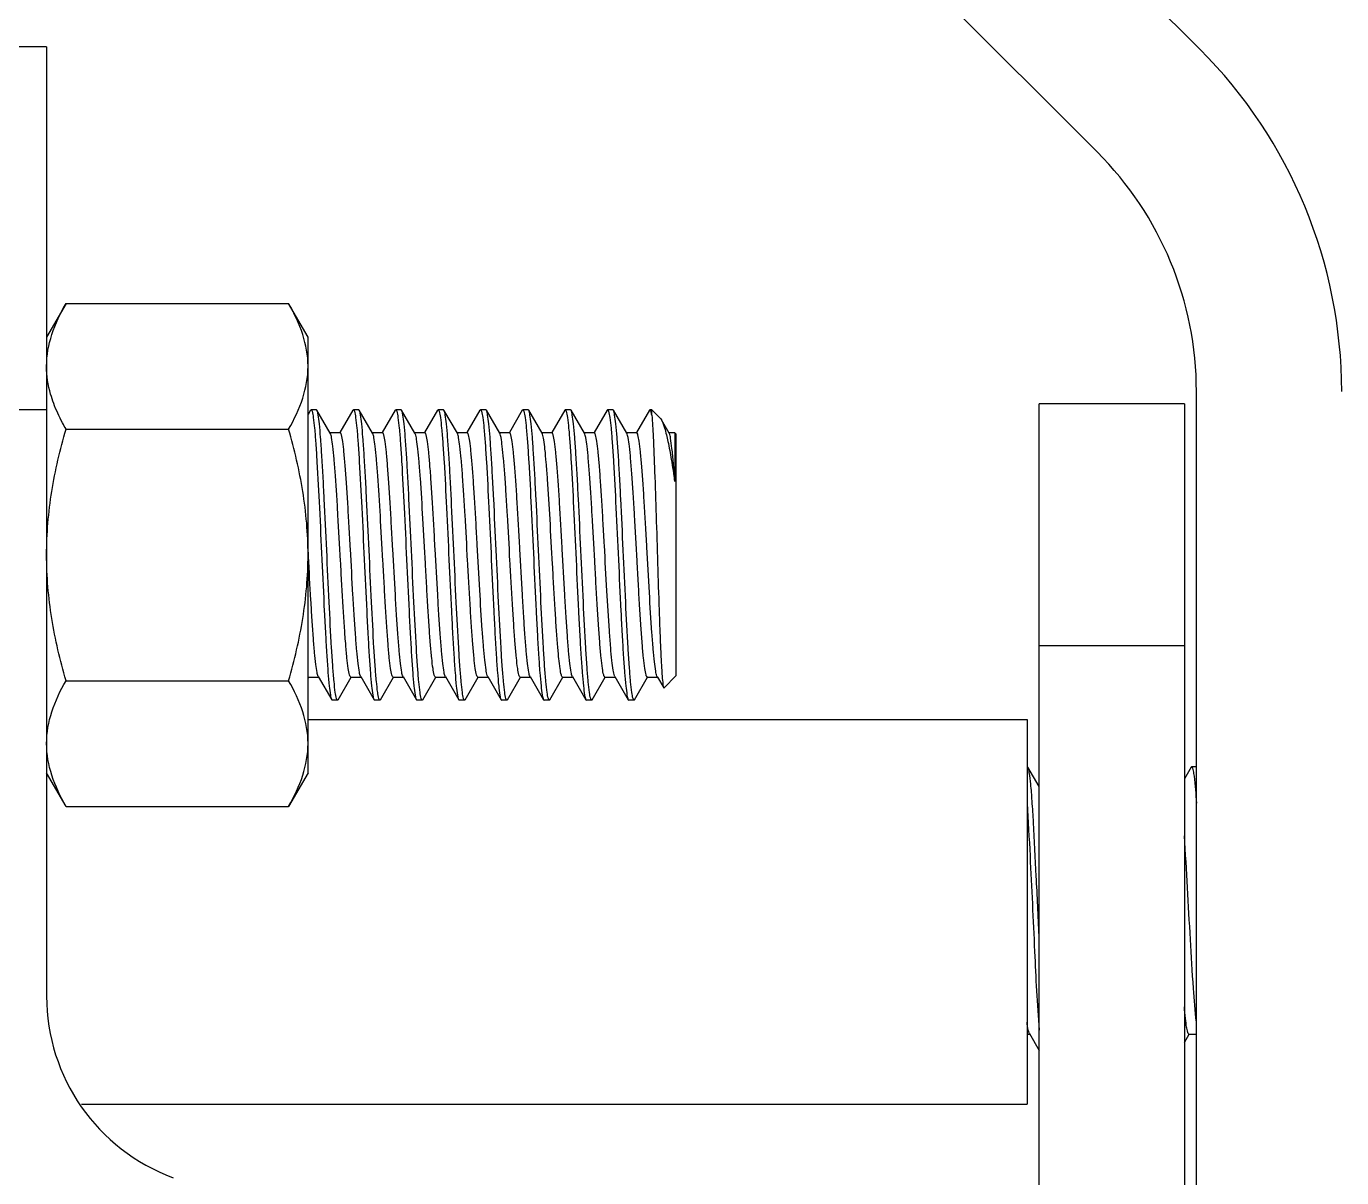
# Model space of a CAD drawing. Extents: x 27938 to 1507990, y 110129 to 923079.
# Drawn here: x 666191 to 666823, y 341411 to 341964 of the extents above; entities that cross this region are included whole.
import ezdxf

# ---------------------------------------------------------------- set-up
doc = ezdxf.new("R2010")
doc.units = 0
doc.header["$LTSCALE"] = 1000
doc.header["$MEASUREMENT"] = 0

msp = doc.modelspace()

# ---------------------------------------------------------------- linework, layer by layer
at = {"linetype": 'Continuous'}
for p, q in [((666458.34, 342249.03), (666754.55, 341952.82)), ((666705.27, 341903.54), (666409.06, 342199.75)), ((666201.14, 341954.08), (666131.44, 341954.08)), ((666201.14, 341954.08), (666201.14, 341498.38)), ((666210.47, 341830.83), (666201.14, 341814.66)), ((666210.47, 341830.83), (666317.26, 341830.83)), ((666326.59, 341814.66), (666317.26, 341830.83)), ((666326.59, 341605.62), (666326.59, 341814.66)), ((666677.39, 341025.74), (666677.39, 341782.74)), ((666747.09, 341782.74), (666677.39, 341782.74)), ((666747.09, 341782.74), (666747.09, 340714.07)), ((666752.9, 341294.87), (666752.9, 341788.55)), ((666201.14, 341779.84), (666131.44, 341779.84)), ((666327.78, 341779.61), (666326.59, 341777.56)), ((666327.78, 341779.61), (666328.04, 341779.84)), ((666330.58, 341779.84), (666328.04, 341779.84)), ((666330.58, 341779.84), (666328.04, 341779.84)), ((666328.04, 341779.84), (666328.08, 341779.83)), ((666330.84, 341779.61), (666330.58, 341779.84)), ((666337.26, 341768.53), (666330.84, 341779.61)), ((666348.11, 341779.61), (666341.88, 341768.87)), ((666348.11, 341779.61), (666348.37, 341779.84)), ((666350.91, 341779.84), (666348.37, 341779.84)), ((666350.91, 341779.84), (666348.37, 341779.84)), ((666348.37, 341779.84), (666348.4, 341779.83)), ((666351.17, 341779.61), (666350.91, 341779.84)), ((666357.59, 341768.53), (666351.17, 341779.61)), ((666368.43, 341779.61), (666362.21, 341768.87)), ((666368.43, 341779.61), (666368.69, 341779.84)), ((666371.23, 341779.84), (666368.69, 341779.84)), ((666371.23, 341779.84), (666368.69, 341779.84)), ((666368.69, 341779.84), (666368.73, 341779.83)), ((666371.49, 341779.61), (666371.23, 341779.84)), ((666377.91, 341768.53), (666371.49, 341779.61)), ((666388.76, 341779.61), (666382.53, 341768.87)), ((666388.76, 341779.61), (666389.02, 341779.84)), ((666391.56, 341779.84), (666389.02, 341779.84)), ((666391.56, 341779.84), (666389.02, 341779.84)), ((666389.02, 341779.84), (666389.06, 341779.83)), ((666391.82, 341779.61), (666391.56, 341779.84)), ((666398.24, 341768.53), (666391.82, 341779.61)), ((666409.09, 341779.61), (666402.86, 341768.87)), ((666409.09, 341779.61), (666409.35, 341779.84)), ((666411.89, 341779.84), (666409.35, 341779.84)), ((666411.89, 341779.84), (666409.35, 341779.84)), ((666409.35, 341779.84), (666409.39, 341779.83)), ((666412.15, 341779.61), (666411.89, 341779.84)), ((666418.57, 341768.53), (666412.15, 341779.61)), ((666429.42, 341779.61), (666423.19, 341768.87)), ((666429.42, 341779.61), (666429.68, 341779.84)), ((666432.22, 341779.84), (666429.68, 341779.84)), ((666432.22, 341779.84), (666429.68, 341779.84)), ((666429.68, 341779.84), (666429.72, 341779.83)), ((666432.48, 341779.61), (666432.22, 341779.84)), ((666438.9, 341768.53), (666432.48, 341779.61)), ((666449.75, 341779.61), (666443.52, 341768.87)), ((666449.75, 341779.61), (666450.01, 341779.84)), ((666452.55, 341779.84), (666450.01, 341779.84)), ((666452.55, 341779.84), (666450.01, 341779.84)), ((666450.01, 341779.84), (666450.04, 341779.83)), ((666452.81, 341779.61), (666452.55, 341779.84)), ((666459.23, 341768.53), (666452.81, 341779.61)), ((666470.07, 341779.61), (666463.85, 341768.87)), ((666470.07, 341779.61), (666470.33, 341779.84)), ((666472.87, 341779.84), (666470.33, 341779.84)), ((666472.87, 341779.84), (666470.33, 341779.84)), ((666470.33, 341779.84), (666470.37, 341779.83)), ((666473.13, 341779.61), (666472.87, 341779.84)), ((666479.55, 341768.53), (666473.13, 341779.61)), ((666490.4, 341779.61), (666484.17, 341768.87)), ((666490.66, 341779.84), (666490.4, 341779.61)), ((666491.54, 341779.84), (666490.66, 341779.84)), ((666495.48, 341775.9), (666491.54, 341779.84)), ((666491.54, 341777.29), (666491.54, 341779.84)), ((666210.47, 341770.48), (666317.26, 341770.48)), ((666499.88, 341768.53), (666496.13, 341775)), ((666341.99, 341768.8), (666337.1, 341768.8)), ((666362.32, 341768.8), (666357.43, 341768.8)), ((666382.65, 341768.8), (666377.76, 341768.8)), ((666378.07, 341768.2), (666377.91, 341768.53)), ((666402.98, 341768.8), (666398.09, 341768.8)), ((666423.31, 341768.8), (666418.42, 341768.8)), ((666443.63, 341768.8), (666438.74, 341768.8)), ((666439.09, 341768.11), (666438.9, 341768.53)), ((666463.96, 341768.8), (666459.07, 341768.8)), ((666484.29, 341768.8), (666479.4, 341768.8)), ((666502.57, 341768.8), (666499.73, 341768.8)), ((666503.15, 341768.22), (666502.57, 341768.8)), ((666502.57, 341768.8), (666502.57, 341745.34)), ((666503.15, 341768.22), (666503.15, 341652.06)), ((666326.75, 341710.15), (666326.59, 341712.98)), ((666326.79, 341709.41), (666326.75, 341710.15)), ((666747.09, 341666.58), (666677.39, 341666.58)), ((666326.59, 341650.88), (666326.9, 341651.41)), ((666326.79, 341651.48), (666331.68, 341651.48)), ((666331.52, 341651.74), (666337.94, 341640.67)), ((666341, 341640.67), (666347.23, 341651.41)), ((666347.11, 341651.48), (666352, 341651.48)), ((666351.85, 341651.74), (666358.27, 341640.67)), ((666361.33, 341640.67), (666367.56, 341651.41)), ((666367.44, 341651.48), (666372.33, 341651.48)), ((666372.18, 341651.74), (666378.6, 341640.67)), ((666381.66, 341640.67), (666387.88, 341651.41)), ((666387.77, 341651.48), (666392.66, 341651.48)), ((666392.51, 341651.74), (666398.93, 341640.67)), ((666401.99, 341640.67), (666408.21, 341651.41)), ((666408.1, 341651.48), (666412.99, 341651.48)), ((666412.83, 341651.74), (666419.25, 341640.67)), ((666422.31, 341640.67), (666428.54, 341651.41)), ((666428.43, 341651.48), (666433.32, 341651.48)), ((666433.16, 341651.74), (666439.58, 341640.67)), ((666442.64, 341640.67), (666448.87, 341651.41)), ((666448.75, 341651.48), (666453.64, 341651.48)), ((666453.49, 341651.74), (666459.91, 341640.67)), ((666462.97, 341640.67), (666469.2, 341651.41)), ((666469.08, 341651.48), (666473.97, 341651.48)), ((666473.82, 341651.75), (666473.63, 341652.16)), ((666473.82, 341651.74), (666480.24, 341640.67)), ((666483.3, 341640.67), (666489.52, 341651.41)), ((666489.41, 341651.48), (666494.3, 341651.48)), ((666494.15, 341651.74), (666494.04, 341651.95)), ((666494.15, 341651.74), (666494.3, 341651.48)), ((666494.3, 341651.48), (666497.25, 341646.4)), ((666503.15, 341652.06), (666497.43, 341646.33)), ((666210.47, 341649.79), (666317.26, 341649.79)), ((666497.25, 341646.4), (666497.43, 341646.33)), ((666337.94, 341640.67), (666338.2, 341640.44)), ((666340.74, 341640.44), (666338.2, 341640.44)), ((666340.74, 341640.44), (666338.2, 341640.44)), ((666340.74, 341640.44), (666340.7, 341640.45)), ((666341, 341640.67), (666340.74, 341640.44)), ((666358.27, 341640.67), (666358.53, 341640.44)), ((666361.07, 341640.44), (666358.53, 341640.44)), ((666361.07, 341640.44), (666358.53, 341640.44)), ((666361.07, 341640.44), (666361.03, 341640.45)), ((666361.33, 341640.67), (666361.07, 341640.44)), ((666378.6, 341640.67), (666378.86, 341640.44)), ((666381.4, 341640.44), (666378.86, 341640.44)), ((666381.4, 341640.44), (666378.86, 341640.44)), ((666381.4, 341640.44), (666381.36, 341640.45)), ((666381.66, 341640.67), (666381.4, 341640.44)), ((666398.93, 341640.67), (666399.19, 341640.44)), ((666401.73, 341640.44), (666399.19, 341640.44)), ((666401.73, 341640.44), (666399.19, 341640.44)), ((666401.73, 341640.44), (666401.69, 341640.45)), ((666401.99, 341640.67), (666401.73, 341640.44)), ((666419.25, 341640.67), (666419.51, 341640.44)), ((666422.05, 341640.44), (666419.51, 341640.44)), ((666422.05, 341640.44), (666419.51, 341640.44)), ((666422.05, 341640.44), (666422.02, 341640.45)), ((666422.31, 341640.67), (666422.05, 341640.44)), ((666439.58, 341640.67), (666439.84, 341640.44)), ((666442.38, 341640.44), (666439.84, 341640.44)), ((666442.38, 341640.44), (666439.84, 341640.44)), ((666442.38, 341640.44), (666442.34, 341640.45)), ((666442.64, 341640.67), (666442.38, 341640.44)), ((666459.91, 341640.67), (666460.17, 341640.44)), ((666462.71, 341640.44), (666460.17, 341640.44)), ((666462.71, 341640.44), (666460.17, 341640.44)), ((666462.71, 341640.44), (666462.67, 341640.45)), ((666462.97, 341640.67), (666462.71, 341640.44)), ((666480.24, 341640.67), (666480.5, 341640.44)), ((666483.04, 341640.44), (666480.5, 341640.44)), ((666483.04, 341640.44), (666480.5, 341640.44)), ((666483.04, 341640.44), (666483, 341640.45)), ((666483.3, 341640.67), (666483.04, 341640.44)), ((666326.59, 341631.15), (666671.59, 341631.15)), ((666671.59, 341631.15), (666671.59, 341446.46)), ((666672.04, 341608.28), (666671.78, 341608.5)), ((666677.39, 341599.03), (666672.04, 341608.28)), ((666750.29, 341608.28), (666747.09, 341602.75)), ((666750.29, 341608.28), (666750.55, 341608.5)), ((666753.09, 341608.5), (666750.55, 341608.5)), ((666753.09, 341608.5), (666750.55, 341608.5)), ((666210.47, 341589.45), (666201.14, 341605.62)), ((666326.59, 341605.62), (666317.26, 341589.45)), ((666210.47, 341589.45), (666317.26, 341589.45)), ((666671.59, 341480.14), (666673.03, 341480.14)), ((666672.72, 341480.41), (666677.39, 341472.35)), ((666747.09, 341476.07), (666749.45, 341480.14)), ((666749.3, 341480.14), (666752.9, 341480.14)), ((666217.82, 341446.46), (666671.59, 341446.46))]:
    msp.add_line(p, q, dxfattribs=at)
for centre, radius, start, end in [((666590.27, 341788.55), 232.32, 0, 45), ((666590.27, 341788.55), 162.62, 0, 45), ((666294.07, 341498.38), 162.62, 180, 249.68249), ((666294.07, 341498.38), 92.93, 180, 249.68249)]:
    msp.add_arc(centre, radius, start, end, dxfattribs=at)
for points, knots in [([(666201.14, 341800.66), (666201.14, 341805.81), (666203.07, 341816.47), (666207.74, 341826.09), (666210.47, 341830.83)], [0, 0, 0, 0, 0.485069, 1, 1, 1, 1]), ([(666326.59, 341800.66), (666326.59, 341805.81), (666324.66, 341816.47), (666319.99, 341826.09), (666317.26, 341830.83)], [0, 0, 0, 0, 0.485069, 1, 1, 1, 1]), ([(666204.54, 341782.86), (666204, 341784.32), (666202.09, 341790.06), (666201.14, 341796.15), (666201.14, 341800.66)], [0, 0, 0, 0, 0.255881, 1, 1, 1, 1]), ([(666317.26, 341770.48), (666319.99, 341775.22), (666324.66, 341784.85), (666326.59, 341795.51), (666326.59, 341800.66)], [0, 0, 0, 0, 0.514931, 1, 1, 1, 1]), ([(666210.47, 341770.48), (666209.89, 341771.5), (666207.67, 341775.5), (666205.73, 341779.67), (666204.54, 341782.86)], [0, 0, 0, 0, 0.255395, 1, 1, 1, 1]), ([(666328.08, 341779.83), (666328.12, 341779.82), (666328.36, 341779.63), (666328.44, 341779.33), (666328.51, 341779.09)], [0, 0, 0, 0, 0.14607, 1, 1, 1, 1]), ([(666328.51, 341779.09), (666328.82, 341778.13), (666329.22, 341775.39), (666329.79, 341770.29), (666330.34, 341763.18), (666331.16, 341750.47), (666332.11, 341731.83), (666333.22, 341707.94), (666334.16, 341687.66), (666334.96, 341672.39), (666335.53, 341662.56), (666336.11, 341654.32), (666336.63, 341647.88), (666337.25, 341643.59), (666337.57, 341641.32), (666337.94, 341640.67)], [0, 0, 0, 0, 0.021893, 0.059338, 0.11121, 0.175832, 0.33449, 0.514559, 0.692469, 0.77323, 0.844901, 0.90513, 0.951948, 0.983856, 1, 1, 1, 1]), ([(666340.27, 341641.19), (666339.96, 341642.15), (666339.56, 341644.88), (666338.99, 341649.99), (666338.44, 341657.09), (666337.62, 341669.8), (666336.67, 341688.44), (666335.56, 341712.33), (666334.62, 341732.62), (666333.82, 341747.88), (666333.25, 341757.72), (666332.67, 341765.96), (666332.15, 341772.4), (666331.53, 341776.69), (666331.21, 341778.96), (666330.84, 341779.61)], [0, 0, 0, 0, 0.02187, 0.059297, 0.111154, 0.175764, 0.334422, 0.514507, 0.692435, 0.773208, 0.844889, 0.905123, 0.951944, 0.983855, 1, 1, 1, 1]), ([(666348.4, 341779.83), (666348.45, 341779.82), (666348.69, 341779.64), (666348.76, 341779.33), (666348.84, 341779.1)], [0, 0, 0, 0, 0.146483, 1, 1, 1, 1]), ([(666348.84, 341779.1), (666349.14, 341778.14), (666349.54, 341775.41), (666350.11, 341770.31), (666350.66, 341763.2), (666351.49, 341750.5), (666352.44, 341731.85), (666353.55, 341707.97), (666354.49, 341687.68), (666355.29, 341672.4), (666355.86, 341662.57), (666356.44, 341654.33), (666356.96, 341647.89), (666357.57, 341643.59), (666357.9, 341641.32), (666358.27, 341640.67)], [0, 0, 0, 0, 0.021833, 0.05923, 0.111064, 0.175659, 0.33431, 0.514413, 0.692368, 0.773157, 0.844855, 0.905103, 0.951934, 0.983852, 1, 1, 1, 1]), ([(666360.6, 341641.19), (666360.29, 341642.15), (666359.89, 341644.89), (666359.32, 341649.99), (666358.77, 341657.1), (666357.95, 341669.81), (666356.99, 341688.45), (666355.89, 341712.34), (666354.94, 341732.62), (666354.15, 341747.89), (666353.58, 341757.72), (666352.99, 341765.96), (666352.48, 341772.4), (666351.86, 341776.69), (666351.54, 341778.96), (666351.17, 341779.61)], [0, 0, 0, 0, 0.02189, 0.059333, 0.111204, 0.175825, 0.334482, 0.514553, 0.692464, 0.773225, 0.844897, 0.905128, 0.951947, 0.983856, 1, 1, 1, 1]), ([(666368.73, 341779.83), (666368.77, 341779.82), (666369.01, 341779.64), (666369.08, 341779.35), (666369.16, 341779.12)], [0, 0, 0, 0, 0.14739, 1, 1, 1, 1]), ([(666369.16, 341779.12), (666369.47, 341778.16), (666369.87, 341775.44), (666370.44, 341770.36), (666370.99, 341763.26), (666371.81, 341750.57), (666372.77, 341731.92), (666373.87, 341708.02), (666374.82, 341687.72), (666375.61, 341672.43), (666376.18, 341662.59), (666376.77, 341654.34), (666377.29, 341647.89), (666377.9, 341643.59), (666378.22, 341641.32), (666378.6, 341640.67)], [0, 0, 0, 0, 0.021699, 0.058987, 0.110742, 0.175283, 0.333897, 0.514056, 0.692114, 0.772961, 0.844719, 0.905022, 0.951896, 0.98384, 1, 1, 1, 1]), ([(666380.93, 341641.18), (666380.62, 341642.14), (666380.22, 341644.87), (666379.65, 341649.97), (666379.1, 341657.08), (666378.28, 341669.78), (666377.32, 341688.43), (666376.22, 341712.32), (666375.27, 341732.61), (666374.48, 341747.88), (666373.91, 341757.71), (666373.32, 341765.95), (666372.81, 341772.39), (666372.19, 341776.69), (666371.87, 341778.96), (666371.49, 341779.61)], [0, 0, 0, 0, 0.021836, 0.059237, 0.111077, 0.175677, 0.334321, 0.514424, 0.692372, 0.773156, 0.844853, 0.905103, 0.951936, 0.983852, 1, 1, 1, 1]), ([(666389.06, 341779.83), (666389.1, 341779.82), (666389.34, 341779.64), (666389.42, 341779.33), (666389.49, 341779.09)], [0, 0, 0, 0, 0.146196, 1, 1, 1, 1]), ([(666389.49, 341779.09), (666389.8, 341778.13), (666390.2, 341775.4), (666390.77, 341770.29), (666391.32, 341763.18), (666392.15, 341750.48), (666393.1, 341731.83), (666394.2, 341707.95), (666395.15, 341687.66), (666395.95, 341672.39), (666396.51, 341662.56), (666397.1, 341654.32), (666397.61, 341647.88), (666398.23, 341643.59), (666398.55, 341641.32), (666398.93, 341640.67)], [0, 0, 0, 0, 0.021874, 0.059306, 0.111169, 0.175785, 0.334437, 0.514518, 0.69244, 0.773206, 0.844885, 0.905122, 0.951944, 0.983855, 1, 1, 1, 1]), ([(666401.26, 341641.17), (666400.95, 341642.12), (666400.55, 341644.85), (666399.98, 341649.93), (666399.43, 341657.03), (666398.61, 341669.73), (666397.65, 341688.37), (666396.55, 341712.27), (666395.6, 341732.57), (666394.8, 341747.85), (666394.24, 341757.69), (666393.65, 341765.94), (666393.13, 341772.39), (666392.52, 341776.69), (666392.2, 341778.96), (666391.82, 341779.61)], [0, 0, 0, 0, 0.021728, 0.059039, 0.110811, 0.175364, 0.333989, 0.514137, 0.692171, 0.773007, 0.844751, 0.905041, 0.951904, 0.983842, 1, 1, 1, 1]), ([(666409.39, 341779.83), (666409.43, 341779.82), (666409.67, 341779.63), (666409.75, 341779.33), (666409.82, 341779.09)], [0, 0, 0, 0, 0.146015, 1, 1, 1, 1]), ([(666409.82, 341779.09), (666410.13, 341778.12), (666410.53, 341775.39), (666411.1, 341770.28), (666411.65, 341763.17), (666412.47, 341750.47), (666413.43, 341731.82), (666414.53, 341707.94), (666415.48, 341687.65), (666416.27, 341672.39), (666416.84, 341662.56), (666417.43, 341654.32), (666417.94, 341647.88), (666418.56, 341643.59), (666418.88, 341641.32), (666419.25, 341640.67)], [0, 0, 0, 0, 0.021902, 0.059353, 0.11123, 0.175855, 0.334516, 0.514581, 0.692484, 0.773243, 0.844911, 0.905136, 0.951951, 0.983857, 1, 1, 1, 1]), ([(666421.58, 341641.19), (666421.27, 341642.15), (666420.87, 341644.89), (666420.3, 341649.99), (666419.75, 341657.1), (666418.93, 341669.8), (666417.98, 341688.45), (666416.87, 341712.33), (666415.93, 341732.62), (666415.13, 341747.89), (666414.56, 341757.72), (666413.98, 341765.96), (666413.46, 341772.4), (666412.85, 341776.69), (666412.52, 341778.96), (666412.15, 341779.61)], [0, 0, 0, 0, 0.021885, 0.059324, 0.11119, 0.175807, 0.334466, 0.514541, 0.692458, 0.773225, 0.8449, 0.90513, 0.951948, 0.983856, 1, 1, 1, 1]), ([(666429.72, 341779.83), (666429.76, 341779.82), (666430, 341779.64), (666430.07, 341779.34), (666430.15, 341779.1)], [0, 0, 0, 0, 0.146759, 1, 1, 1, 1]), ([(666430.15, 341779.1), (666430.46, 341778.14), (666430.85, 341775.42), (666431.42, 341770.32), (666431.97, 341763.22), (666432.8, 341750.52), (666433.75, 341731.87), (666434.86, 341707.98), (666435.8, 341687.69), (666436.6, 341672.41), (666437.17, 341662.58), (666437.75, 341654.33), (666438.27, 341647.89), (666438.88, 341643.59), (666439.21, 341641.32), (666439.58, 341640.67)], [0, 0, 0, 0, 0.021792, 0.059156, 0.110966, 0.175545, 0.334187, 0.514308, 0.692293, 0.7731, 0.844815, 0.905079, 0.951923, 0.983848, 1, 1, 1, 1]), ([(666441.91, 341641.19), (666441.6, 341642.15), (666441.2, 341644.89), (666440.63, 341649.99), (666440.08, 341657.1), (666439.26, 341669.8), (666438.31, 341688.45), (666437.2, 341712.33), (666436.26, 341732.62), (666435.46, 341747.89), (666434.89, 341757.72), (666434.31, 341765.96), (666433.79, 341772.4), (666433.17, 341776.69), (666432.85, 341778.96), (666432.48, 341779.61)], [0, 0, 0, 0, 0.021878, 0.059312, 0.111177, 0.175794, 0.334448, 0.514526, 0.692445, 0.773211, 0.844888, 0.905123, 0.951945, 0.983855, 1, 1, 1, 1]), ([(666450.04, 341779.83), (666450.08, 341779.82), (666450.32, 341779.64), (666450.4, 341779.34), (666450.47, 341779.1)], [0, 0, 0, 0, 0.146768, 1, 1, 1, 1]), ([(666450.47, 341779.1), (666450.78, 341778.14), (666451.18, 341775.42), (666451.75, 341770.32), (666452.3, 341763.22), (666453.13, 341750.52), (666454.08, 341731.87), (666455.19, 341707.98), (666456.13, 341687.69), (666456.93, 341672.41), (666457.5, 341662.58), (666458.08, 341654.33), (666458.6, 341647.89), (666459.21, 341643.59), (666459.54, 341641.32), (666459.91, 341640.67)], [0, 0, 0, 0, 0.021791, 0.059155, 0.110967, 0.175548, 0.334182, 0.514304, 0.692288, 0.773093, 0.844809, 0.905077, 0.951923, 0.983848, 1, 1, 1, 1]), ([(666462.24, 341641.17), (666461.93, 341642.13), (666461.53, 341644.86), (666460.96, 341649.95), (666460.41, 341657.05), (666459.59, 341669.75), (666458.64, 341688.39), (666457.53, 341712.29), (666456.59, 341732.58), (666455.79, 341747.86), (666455.22, 341757.7), (666454.63, 341765.95), (666454.12, 341772.39), (666453.5, 341776.69), (666453.18, 341778.96), (666452.81, 341779.61)], [0, 0, 0, 0, 0.021768, 0.059112, 0.11091, 0.17548, 0.33411, 0.514241, 0.692243, 0.773059, 0.844786, 0.905063, 0.951916, 0.983846, 1, 1, 1, 1]), ([(666470.37, 341779.83), (666470.41, 341779.82), (666470.66, 341779.64), (666470.73, 341779.33), (666470.81, 341779.09)], [0, 0, 0, 0, 0.146155, 1, 1, 1, 1]), ([(666470.81, 341779.09), (666471.11, 341778.13), (666471.51, 341775.39), (666472.08, 341770.29), (666472.63, 341763.18), (666473.46, 341750.48), (666474.41, 341731.83), (666475.52, 341707.95), (666476.46, 341687.66), (666477.26, 341672.39), (666477.83, 341662.56), (666478.41, 341654.32), (666478.93, 341647.88), (666479.54, 341643.59), (666479.86, 341641.32), (666480.24, 341640.67)], [0, 0, 0, 0, 0.02188, 0.059316, 0.111182, 0.1758, 0.334454, 0.51453, 0.692448, 0.773213, 0.844889, 0.905123, 0.951945, 0.983855, 1, 1, 1, 1]), ([(666482.57, 341641.17), (666482.26, 341642.13), (666481.86, 341644.86), (666481.29, 341649.95), (666480.74, 341657.05), (666479.92, 341669.75), (666478.96, 341688.39), (666477.86, 341712.29), (666476.91, 341732.58), (666476.12, 341747.86), (666475.55, 341757.7), (666474.96, 341765.95), (666474.45, 341772.39), (666473.83, 341776.69), (666473.51, 341778.96), (666473.13, 341779.61)], [0, 0, 0, 0, 0.021766, 0.059108, 0.110903, 0.175472, 0.334108, 0.51424, 0.692244, 0.773062, 0.844789, 0.905064, 0.951915, 0.983846, 1, 1, 1, 1]), ([(666490.91, 341779.63), (666490.88, 341779.69), (666490.81, 341779.78), (666490.71, 341779.84), (666490.66, 341779.84)], [0, 0, 0, 0, 0.595459, 1, 1, 1, 1]), ([(666491.54, 341777.29), (666491.49, 341777.57), (666491.33, 341778.35), (666491.18, 341779.18), (666490.91, 341779.63)], [0, 0, 0, 0, 0.346578, 1, 1, 1, 1]), ([(666491.54, 341777.29), (666491.88, 341773.82), (666492.35, 341764.77), (666493, 341748.69), (666493.65, 341728.4), (666494.32, 341706.24), (666494.9, 341687.76), (666495.39, 341674.04), (666495.73, 341665.3), (666496.11, 341658.04), (666496.39, 341652.42), (666496.84, 341648.8), (666496.96, 341646.9), (666497.25, 341646.4)], [0, 0, 0, 0, 0.079873, 0.207357, 0.368394, 0.544526, 0.714953, 0.791458, 0.858883, 0.915067, 0.958179, 0.986787, 1, 1, 1, 1]), ([(666201.14, 341710.14), (666201.14, 341720.34), (666202.92, 341740.78), (666207.64, 341760.68), (666210.47, 341770.48)], [0, 0, 0, 0, 0.499896, 1, 1, 1, 1]), ([(666326.59, 341710.14), (666326.59, 341720.34), (666324.81, 341740.78), (666320.09, 341760.68), (666317.26, 341770.48)], [0, 0, 0, 0, 0.499896, 1, 1, 1, 1]), ([(666496.13, 341775), (666496.84, 341773.78), (666497.98, 341770.3), (666499.49, 341763.93), (666501.05, 341755.33), (666502.05, 341748.88), (666502.57, 341745.34)], [0, 0, 0, 0, 0.139011, 0.356589, 0.647179, 1, 1, 1, 1]), ([(666347.11, 341651.48), (666346.98, 341651.48), (666346.68, 341651.9), (666346.28, 341653.24), (666345.74, 341656.35), (666345.19, 341661.36), (666344.59, 341668.2), (666343.99, 341676.52), (666343.39, 341686.06), (666342.79, 341696.47), (666341.98, 341710.99), (666341.2, 341725.38), (666340.37, 341739.12), (666339.77, 341748.1), (666339.17, 341755.69), (666338.62, 341761.68), (666337.99, 341765.74), (666337.63, 341767.9), (666337.26, 341768.53)], [0, 0, 0, 0, 0.003456, 0.010692, 0.037889, 0.081613, 0.140406, 0.212192, 0.2944, 0.384075, 0.477989, 0.664972, 0.751304, 0.828651, 0.894236, 0.945722, 0.981321, 1, 1, 1, 1]), ([(666351.85, 341651.75), (666351.48, 341652.38), (666351.11, 341654.54), (666350.49, 341658.6), (666349.94, 341664.59), (666349.33, 341672.18), (666348.74, 341681.16), (666347.91, 341694.9), (666347.13, 341709.29), (666346.32, 341723.8), (666345.72, 341734.22), (666345.11, 341743.76), (666344.52, 341752.08), (666343.92, 341758.92), (666343.37, 341763.93), (666342.83, 341767.04), (666342.43, 341768.38), (666342.13, 341768.8), (666341.99, 341768.8)], [0, 0, 0, 0, 0.01868, 0.054278, 0.105764, 0.171348, 0.248694, 0.335027, 0.52201, 0.615925, 0.705601, 0.787809, 0.859593, 0.918386, 0.962109, 0.989306, 0.996546, 1, 1, 1, 1]), ([(666367.44, 341651.48), (666367.31, 341651.48), (666367.01, 341651.9), (666366.61, 341653.24), (666366.07, 341656.35), (666365.51, 341661.36), (666364.92, 341668.2), (666364.32, 341676.52), (666363.72, 341686.06), (666363.12, 341696.47), (666362.31, 341710.99), (666361.53, 341725.38), (666360.7, 341739.12), (666360.1, 341748.1), (666359.5, 341755.69), (666358.94, 341761.68), (666358.32, 341765.74), (666357.95, 341767.9), (666357.59, 341768.53)], [0, 0, 0, 0, 0.003456, 0.010693, 0.037891, 0.081614, 0.140408, 0.212192, 0.2944, 0.384075, 0.47799, 0.664974, 0.751306, 0.828653, 0.894237, 0.945723, 0.981321, 1, 1, 1, 1]), ([(666372.18, 341651.75), (666371.81, 341652.38), (666371.44, 341654.54), (666370.82, 341658.6), (666370.27, 341664.59), (666369.66, 341672.18), (666369.07, 341681.16), (666368.24, 341694.9), (666367.45, 341709.29), (666366.65, 341723.8), (666366.04, 341734.22), (666365.44, 341743.76), (666364.85, 341752.08), (666364.25, 341758.92), (666363.7, 341763.93), (666363.15, 341767.04), (666362.75, 341768.38), (666362.46, 341768.8), (666362.32, 341768.8)], [0, 0, 0, 0, 0.018679, 0.054277, 0.105763, 0.171348, 0.248694, 0.335027, 0.52201, 0.615925, 0.7056, 0.787807, 0.859593, 0.918386, 0.96211, 0.989308, 0.996544, 1, 1, 1, 1]), ([(666387.77, 341651.48), (666387.64, 341651.48), (666387.34, 341651.88), (666386.95, 341653.19), (666386.42, 341656.2), (666385.87, 341661.07), (666385.28, 341667.71), (666384.7, 341675.81), (666384.1, 341685.11), (666383.51, 341695.3), (666382.72, 341709.58), (666381.77, 341726.86), (666380.79, 341743.15), (666379.95, 341754.29), (666379.38, 341760.53), (666378.8, 341764.99), (666378.39, 341767.38), (666378.07, 341768.2)], [0, 0, 0, 0, 0.003387, 0.010439, 0.0369, 0.079457, 0.136743, 0.2068, 0.287199, 0.375139, 0.467553, 0.652855, 0.817457, 0.884687, 0.938635, 0.97747, 1, 1, 1, 1]), ([(666392.51, 341651.74), (666392.14, 341652.38), (666391.77, 341654.54), (666391.15, 341658.6), (666390.6, 341664.59), (666389.99, 341672.18), (666389.39, 341681.16), (666388.57, 341694.9), (666387.78, 341709.29), (666386.98, 341723.8), (666386.37, 341734.22), (666385.77, 341743.76), (666385.18, 341752.08), (666384.58, 341758.92), (666384.02, 341763.93), (666383.48, 341767.04), (666383.08, 341768.38), (666382.79, 341768.8), (666382.65, 341768.8)], [0, 0, 0, 0, 0.01868, 0.054279, 0.105765, 0.17135, 0.248697, 0.335029, 0.522011, 0.615926, 0.705601, 0.787809, 0.859595, 0.918388, 0.962111, 0.989308, 0.996545, 1, 1, 1, 1]), ([(666408.1, 341651.48), (666407.96, 341651.48), (666407.67, 341651.9), (666407.26, 341653.24), (666406.72, 341656.35), (666406.17, 341661.36), (666405.57, 341668.2), (666404.98, 341676.52), (666404.38, 341686.06), (666403.77, 341696.47), (666402.97, 341710.99), (666402.18, 341725.38), (666401.35, 341739.12), (666400.76, 341748.1), (666400.15, 341755.69), (666399.6, 341761.68), (666398.98, 341765.74), (666398.61, 341767.9), (666398.24, 341768.53)], [0, 0, 0, 0, 0.003455, 0.010692, 0.037889, 0.081612, 0.140406, 0.212191, 0.294399, 0.384075, 0.477989, 0.664972, 0.751304, 0.82865, 0.894235, 0.945722, 0.981321, 1, 1, 1, 1]), ([(666412.62, 341652.25), (666412.31, 341653.14), (666411.89, 341655.64), (666411.32, 341660.25), (666410.75, 341666.59), (666409.91, 341677.8), (666408.94, 341694.07), (666408, 341711.29), (666407.21, 341725.47), (666406.62, 341735.56), (666406.03, 341744.77), (666405.45, 341752.77), (666404.86, 341759.33), (666404.32, 341764.14), (666403.79, 341767.11), (666403.4, 341768.41), (666403.11, 341768.8), (666402.98, 341768.8)], [0, 0, 0, 0, 0.024104, 0.064245, 0.119183, 0.187069, 0.352029, 0.536643, 0.62845, 0.715691, 0.795361, 0.864724, 0.921406, 0.963495, 0.989662, 0.996639, 1, 1, 1, 1]), ([(666428.43, 341651.48), (666428.29, 341651.48), (666427.99, 341651.9), (666427.59, 341653.24), (666427.05, 341656.35), (666426.5, 341661.36), (666425.9, 341668.2), (666425.31, 341676.52), (666424.7, 341686.06), (666424.1, 341696.47), (666423.29, 341710.99), (666422.51, 341725.38), (666421.68, 341739.12), (666421.09, 341748.1), (666420.48, 341755.69), (666419.93, 341761.68), (666419.31, 341765.74), (666418.94, 341767.9), (666418.57, 341768.53)], [0, 0, 0, 0, 0.003456, 0.010693, 0.037891, 0.081614, 0.140408, 0.212193, 0.2944, 0.384075, 0.47799, 0.664974, 0.751306, 0.828653, 0.894237, 0.945723, 0.981321, 1, 1, 1, 1]), ([(666433.16, 341651.75), (666432.79, 341652.38), (666432.42, 341654.54), (666431.8, 341658.6), (666431.25, 341664.59), (666430.65, 341672.18), (666430.05, 341681.16), (666429.22, 341694.9), (666428.44, 341709.29), (666427.63, 341723.8), (666427.03, 341734.22), (666426.43, 341743.76), (666425.83, 341752.08), (666425.23, 341758.92), (666424.68, 341763.93), (666424.14, 341767.04), (666423.74, 341768.38), (666423.44, 341768.8), (666423.31, 341768.8)], [0, 0, 0, 0, 0.018679, 0.054277, 0.105763, 0.171347, 0.248694, 0.335027, 0.52201, 0.615925, 0.7056, 0.787807, 0.859592, 0.918386, 0.962109, 0.989307, 0.996544, 1, 1, 1, 1]), ([(666448.75, 341651.48), (666448.62, 341651.48), (666448.33, 341651.88), (666447.94, 341653.18), (666447.41, 341656.17), (666446.86, 341661), (666446.28, 341667.6), (666445.69, 341675.65), (666445.1, 341684.91), (666444.51, 341695.04), (666443.72, 341709.27), (666442.77, 341726.51), (666441.8, 341742.79), (666440.96, 341753.97), (666440.39, 341760.27), (666439.81, 341764.81), (666439.4, 341767.25), (666439.09, 341768.11)], [0, 0, 0, 0, 0.003373, 0.010385, 0.036689, 0.078996, 0.13596, 0.205646, 0.285655, 0.373222, 0.465313, 0.650248, 0.815042, 0.882623, 0.937099, 0.976631, 1, 1, 1, 1]), ([(666453.49, 341651.74), (666453.12, 341652.38), (666452.75, 341654.54), (666452.13, 341658.6), (666451.58, 341664.59), (666450.97, 341672.18), (666450.38, 341681.16), (666449.55, 341694.9), (666448.77, 341709.29), (666447.96, 341723.8), (666447.36, 341734.22), (666446.75, 341743.76), (666446.16, 341752.08), (666445.56, 341758.92), (666445.01, 341763.93), (666444.47, 341767.04), (666444.07, 341768.38), (666443.77, 341768.8), (666443.63, 341768.8)], [0, 0, 0, 0, 0.01868, 0.054279, 0.105765, 0.17135, 0.248697, 0.335029, 0.522011, 0.615925, 0.705601, 0.787809, 0.859595, 0.918388, 0.962111, 0.989308, 0.996545, 1, 1, 1, 1]), ([(666469.08, 341651.48), (666468.95, 341651.48), (666468.65, 341651.9), (666468.25, 341653.24), (666467.71, 341656.35), (666467.15, 341661.36), (666466.56, 341668.2), (666465.96, 341676.52), (666465.36, 341686.06), (666464.76, 341696.47), (666463.95, 341710.99), (666463.17, 341725.38), (666462.34, 341739.12), (666461.74, 341748.1), (666461.14, 341755.69), (666460.58, 341761.68), (666459.96, 341765.74), (666459.59, 341767.9), (666459.23, 341768.53)], [0, 0, 0, 0, 0.003455, 0.010692, 0.037889, 0.081612, 0.140405, 0.212191, 0.294399, 0.384075, 0.477989, 0.664971, 0.751303, 0.82865, 0.894235, 0.945721, 0.98132, 1, 1, 1, 1]), ([(666473.63, 341652.16), (666473.32, 341653.01), (666472.91, 341655.45), (666472.33, 341659.98), (666471.76, 341666.27), (666470.92, 341677.44), (666469.94, 341693.73), (666469, 341710.98), (666468.21, 341725.21), (666467.62, 341735.35), (666467.02, 341744.61), (666466.44, 341752.67), (666465.85, 341759.27), (666465.31, 341764.11), (666464.78, 341767.1), (666464.39, 341768.4), (666464.09, 341768.8), (666463.96, 341768.8)], [0, 0, 0, 0, 0.023269, 0.062718, 0.117132, 0.184671, 0.349442, 0.534421, 0.62655, 0.714161, 0.794217, 0.863947, 0.920949, 0.963286, 0.989608, 0.996625, 1, 1, 1, 1]), ([(666489.41, 341651.48), (666489.27, 341651.48), (666488.98, 341651.9), (666488.58, 341653.24), (666488.04, 341656.35), (666487.48, 341661.36), (666486.88, 341668.2), (666486.29, 341676.52), (666485.69, 341686.06), (666485.08, 341696.47), (666484.28, 341710.99), (666483.49, 341725.38), (666482.67, 341739.12), (666482.07, 341748.1), (666481.46, 341755.69), (666480.91, 341761.68), (666480.29, 341765.74), (666479.92, 341767.9), (666479.55, 341768.53)], [0, 0, 0, 0, 0.003455, 0.010693, 0.037891, 0.081614, 0.140407, 0.212192, 0.2944, 0.384075, 0.47799, 0.664974, 0.751306, 0.828653, 0.894237, 0.945723, 0.981321, 1, 1, 1, 1]), ([(666494.04, 341651.95), (666493.71, 341652.71), (666493.31, 341655.02), (666492.72, 341659.35), (666492.15, 341665.5), (666491.3, 341676.59), (666490.32, 341692.89), (666489.37, 341710.22), (666488.57, 341724.58), (666487.97, 341734.84), (666487.38, 341744.23), (666486.79, 341752.41), (666486.2, 341759.11), (666485.65, 341764.03), (666485.11, 341767.07), (666484.72, 341768.39), (666484.42, 341768.8), (666484.29, 341768.8)], [0, 0, 0, 0, 0.021222, 0.058965, 0.112084, 0.178762, 0.343059, 0.528931, 0.621852, 0.710377, 0.791385, 0.862024, 0.919818, 0.962768, 0.989477, 0.996588, 1, 1, 1, 1]), ([(666502.57, 341745.34), (666502.37, 341748.32), (666501.96, 341753.63), (666501.37, 341760.6), (666500.68, 341765.31), (666500.3, 341767.81), (666499.88, 341768.53)], [0, 0, 0, 0, 0.382915, 0.68479, 0.89301, 1, 1, 1, 1]), ([(666210.47, 341649.79), (666207.64, 341659.6), (666202.92, 341679.5), (666201.14, 341699.94), (666201.14, 341710.14)], [0, 0, 0, 0, 0.500104, 1, 1, 1, 1]), ([(666317.26, 341649.79), (666320.09, 341659.6), (666324.81, 341679.5), (666326.59, 341699.94), (666326.59, 341710.14)], [0, 0, 0, 0, 0.500104, 1, 1, 1, 1]), ([(666331.52, 341651.74), (666331.17, 341652.34), (666330.81, 341654.36), (666330.22, 341658.16), (666329.69, 341663.75), (666329.1, 341670.85), (666328.53, 341679.27), (666327.73, 341692.27), (666327.17, 341702.43), (666326.79, 341709.41)], [0, 0, 0, 0, 0.035817, 0.103405, 0.201006, 0.325505, 0.472815, 0.638061, 1, 1, 1, 1]), ([(666326.79, 341651.48), (666326.75, 341651.48), (666326.68, 341651.5), (666326.62, 341651.55), (666326.59, 341651.59)], [0, 0, 0, 0, 0.445368, 1, 1, 1, 1]), ([(666201.14, 341619.62), (666201.14, 341624.77), (666203.07, 341635.43), (666207.74, 341645.06), (666210.47, 341649.79)], [0, 0, 0, 0, 0.485069, 1, 1, 1, 1]), ([(666326.59, 341619.62), (666326.59, 341624.77), (666324.66, 341635.43), (666319.99, 341645.06), (666317.26, 341649.79)], [0, 0, 0, 0, 0.485069, 1, 1, 1, 1]), ([(666340.7, 341640.45), (666340.66, 341640.46), (666340.42, 341640.64), (666340.35, 341640.95), (666340.27, 341641.19)], [0, 0, 0, 0, 0.146229, 1, 1, 1, 1]), ([(666361.03, 341640.45), (666360.99, 341640.46), (666360.75, 341640.64), (666360.67, 341640.95), (666360.6, 341641.19)], [0, 0, 0, 0, 0.146092, 1, 1, 1, 1]), ([(666381.36, 341640.45), (666381.32, 341640.46), (666381.08, 341640.64), (666381, 341640.95), (666380.93, 341641.18)], [0, 0, 0, 0, 0.146465, 1, 1, 1, 1]), ([(666401.69, 341640.45), (666401.65, 341640.46), (666401.41, 341640.64), (666401.33, 341640.94), (666401.26, 341641.17)], [0, 0, 0, 0, 0.147196, 1, 1, 1, 1]), ([(666422.02, 341640.45), (666421.97, 341640.46), (666421.73, 341640.64), (666421.66, 341640.95), (666421.58, 341641.19)], [0, 0, 0, 0, 0.146127, 1, 1, 1, 1]), ([(666442.34, 341640.45), (666442.3, 341640.46), (666442.06, 341640.64), (666441.99, 341640.95), (666441.91, 341641.19)], [0, 0, 0, 0, 0.146169, 1, 1, 1, 1]), ([(666462.67, 341640.45), (666462.63, 341640.46), (666462.39, 341640.64), (666462.32, 341640.94), (666462.24, 341641.17)], [0, 0, 0, 0, 0.146926, 1, 1, 1, 1]), ([(666483, 341640.45), (666482.96, 341640.46), (666482.72, 341640.64), (666482.65, 341640.94), (666482.57, 341641.17)], [0, 0, 0, 0, 0.146938, 1, 1, 1, 1]), ([(666210.47, 341589.45), (666207.74, 341594.19), (666203.07, 341603.81), (666201.14, 341614.47), (666201.14, 341619.62)], [0, 0, 0, 0, 0.514931, 1, 1, 1, 1]), ([(666317.26, 341589.45), (666319.99, 341594.19), (666324.66, 341603.81), (666326.59, 341614.47), (666326.59, 341619.62)], [0, 0, 0, 0, 0.514931, 1, 1, 1, 1]), ([(666677.39, 341527.39), (666676.95, 341536.93), (666676.11, 341555.03), (666675.06, 341576.6), (666674.11, 341591.3), (666673.54, 341599.33), (666672.81, 341604.67), (666672.49, 341607.49), (666672.04, 341608.27)], [0, 0, 0, 0, 0.352979, 0.670269, 0.798336, 0.89849, 0.966549, 1, 1, 1, 1]), ([(666750.55, 341608.5), (666750.61, 341608.5), (666750.76, 341608.39), (666750.83, 341608.24), (666750.88, 341608.14)], [0, 0, 0, 0, 0.372755, 1, 1, 1, 1]), ([(666750.88, 341608.14), (666750.92, 341608.05), (666751.13, 341607.5), (666751.25, 341606.93), (666751.34, 341606.46)], [0, 0, 0, 0, 0.179445, 1, 1, 1, 1]), ([(666751.34, 341606.46), (666751.5, 341605.62), (666752.23, 341600.47), (666752.59, 341595.28), (666752.9, 341590.94)], [0, 0, 0, 0, 0.162909, 1, 1, 1, 1]), ([(666671.59, 341590.94), (666672.17, 341582.54), (666673.42, 341558.81), (666675.08, 341522.52), (666676.39, 341494.64), (666677.39, 341482.11)], [0, 0, 0, 0, 0.231876, 0.654001, 1, 1, 1, 1]), ([(666752.9, 341485.89), (666752.21, 341491.28), (666751.24, 341504.53), (666749.43, 341534.33), (666748.26, 341558.73), (666747.09, 341575.27)], [0, 0, 0, 0, 0.181921, 0.444719, 1, 1, 1, 1]), ([(666749.3, 341480.14), (666748.96, 341480.14), (666748.55, 341481.74), (666748.08, 341483.89), (666747.56, 341488.22), (666747.25, 341491.41), (666747.09, 341493.29)], [0, 0, 0, 0, 0.07557, 0.268534, 0.579327, 1, 1, 1, 1]), ([(666672.39, 341481.28), (666672.32, 341481.56), (666671.96, 341483.08), (666671.75, 341484.63), (666671.59, 341485.9)], [0, 0, 0, 0, 0.181659, 1, 1, 1, 1]), ([(666672.72, 341480.41), (666672.66, 341480.52), (666672.53, 341480.81), (666672.44, 341481.11), (666672.39, 341481.28)], [0, 0, 0, 0, 0.424647, 1, 1, 1, 1])]:
    msp.add_open_spline(points, degree=3, knots=knots, dxfattribs=at)
for points in [[(666495.48, 341775.9), (666495.74, 341775.64), (666495.95, 341775.32), (666496.13, 341775)], [(666412.83, 341651.75), (666412.74, 341651.9), (666412.68, 341652.08), (666412.62, 341652.25)]]:
    msp.add_open_spline(points, degree=3, dxfattribs=at)

doc.saveas('drawing.dxf')
